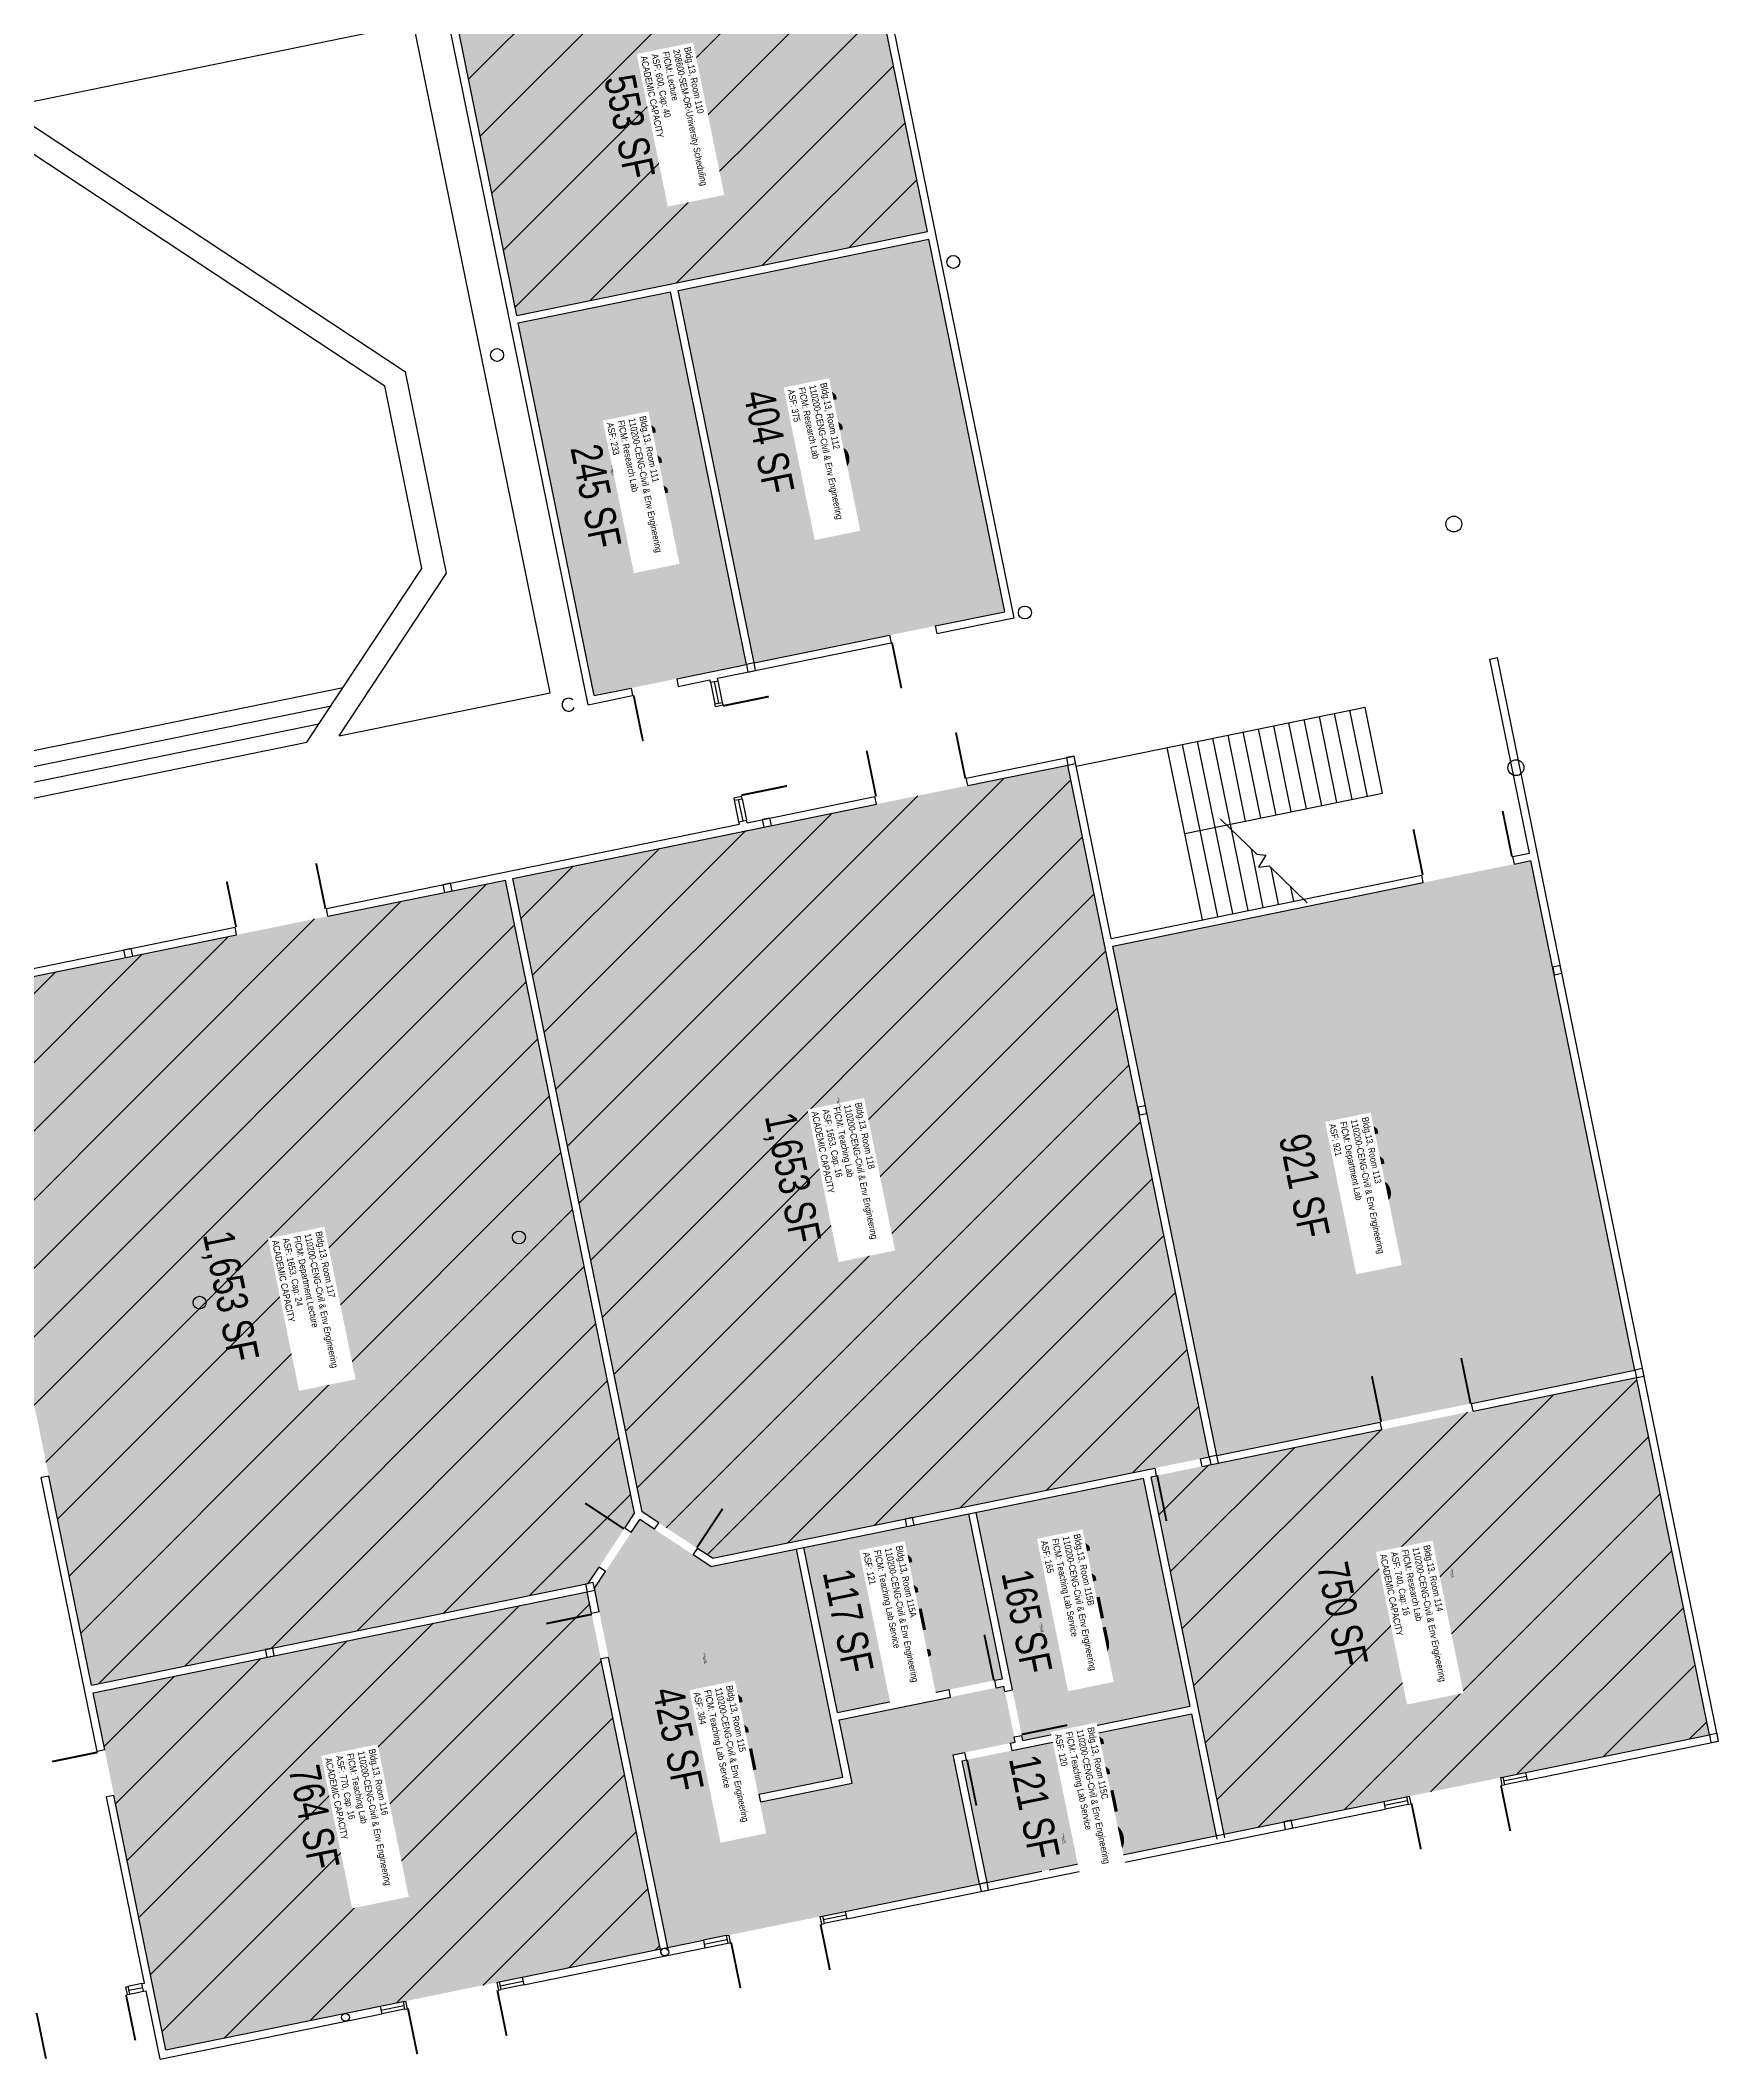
# Model space of a CAD drawing. Header units: inches. Extents: x 69195980 to 69199909, y 27677815 to 27680710.
# Drawn here: x 69198611 to 69199909, y 27678028 to 27679589 of the extents above; entities that cross this region are included whole.
import ezdxf
from ezdxf.enums import TextEntityAlignment as Align

# ---------------------------------------------------------------- set-up
doc = ezdxf.new("R2010")
doc.units = ezdxf.units.IN
doc.header["$LTSCALE"] = 100
doc.header["$MEASUREMENT"] = 0
for name, color, linetype in [('A-COLS', 5, 'CONTINUOUS'), ('A-DOOR', 2, 'CONTINUOUS'), ('A-FLOR', 3, 'CONTINUOUS'), ('A-GLAZ', 1, 'CONTINUOUS'), ('A-IDEN-RNUM', 7, 'CONTINUOUS'), ('A-IDEN-SNUM', 4, 'CONTINUOUS'), ('A-IDEN-VNUM', 4, 'CONTINUOUS'), ('A-SITE', 3, 'CONTINUOUS'), ('A-WALL', 5, 'CONTINUOUS'), ('AREA-TEXT', 3, 'CONTINUOUS'), ('Rooms-Capacity', 4, 'CONTINUOUS'), ('Rooms-Category-Color', 7, 'CONTINUOUS'), ('Rooms-College-Color', 7, 'CONTINUOUS'), ('Rooms-Department-Color', 7, 'CONTINUOUS'), ('Rooms-Division-Color', 7, 'CONTINUOUS'), ('Rooms-Information', 7, 'CONTINUOUS')]:
    doc.layers.add(name, color=color, linetype=linetype)
doc.styles.add('CP_AREA', font='arial.ttf', dxfattribs={"height": 15})
doc.styles.add('CP_ROOMSNUMBER', font='arial.ttf', dxfattribs={"height": 1})
doc.styles.add('CP_ROOMVNUMBER', font='arial.ttf', dxfattribs={"width": 0.85, "height": 0.075})
pattern_1 = [(45, (0, 0), (-26.516504294, 26.516504294), [])]

msp = doc.modelspace()

# ---------------------------------------------------------------- hatches: boundary and pattern name
at = {"layer": 'Rooms-Capacity'}
h = msp.add_hatch(dxfattribs=at)
h.set_pattern_fill('ANSI31', color=256, scale=300, style=0)
h.set_pattern_definition(pattern_1)
h.paths.add_polyline_path([(69198930.3, 27679617.8), (69199247.8, 27679682.6), (69199297, 27679441.5), (69198979.5, 27679376.7)])
h = msp.add_hatch(dxfattribs=at)
h.set_pattern_fill('ANSI31', color=256, scale=300, style=0)
h.set_pattern_definition(pattern_1)
h.paths.add_polyline_path([(69198976.5, 27678941.3), (69199405.7, 27679029), (69199514.9, 27678494), (69199130.9, 27678415.6), (69199076.5, 27678451.5)])
h = msp.add_hatch(dxfattribs=at)
h.set_pattern_fill('ANSI31', color=256, scale=300, style=0)
h.set_pattern_definition(pattern_1)
h.paths.add_polyline_path([(69198541.5, 27678852.5), (69198970.7, 27678940.1), (69199070.6, 27678450.4), (69199034.7, 27678396), (69198650.7, 27678317.6)])
h = msp.add_hatch(dxfattribs=at)
h.set_pattern_fill('ANSI31', color=256, scale=300, style=0)
h.set_pattern_definition(pattern_1)
h.paths.add_polyline_path([(69199470.1, 27678478.7), (69199845.3, 27678555.3), (69199901.7, 27678279), (69199526.5, 27678202.4)])
h = msp.add_hatch(dxfattribs=at)
h.set_pattern_fill('ANSI31', color=256, scale=300, style=0)
h.set_pattern_definition(pattern_1)
h.paths.add_polyline_path([(69198651.9, 27678311.7), (69199034, 27678389.7), (69199090.5, 27678113.4), (69198708.3, 27678035.4)])
at = {"layer": 'Rooms-Category-Color', "true_color": 0xffff64}
for points in [[(69198930.3, 27679617.8), (69199247.8, 27679682.6), (69199297, 27679441.5), (69198979.5, 27679376.7)], [(69198541.5, 27678852.5), (69198970.7, 27678940.1), (69199070.6, 27678450.4), (69199034.7, 27678396), (69198650.7, 27678317.6)]]:
    msp.add_hatch(color=51, dxfattribs=at).paths.add_polyline_path(points)
at = {"layer": 'Rooms-Category-Color', "true_color": 0xe3f498}
for points in [[(69199104.2, 27679396.1), (69199298.2, 27679435.7), (69199357, 27679147.6), (69199163, 27679108)], [(69198980.7, 27679370.9), (69199098.3, 27679394.9), (69199157.1, 27679106.8), (69199039.5, 27679082.8)], [(69198976.5, 27678941.3), (69199405.7, 27679029), (69199514.9, 27678494), (69199130.9, 27678415.6), (69199076.5, 27678451.5)], [(69199440.4, 27678889.1), (69199763.7, 27678955.1), (69199844.1, 27678561.2), (69199520.8, 27678495.2)], [(69199470.1, 27678478.7), (69199845.3, 27678555.3), (69199901.7, 27678279), (69199526.5, 27678202.4)], [(69199334.8, 27678451.1), (69199464.2, 27678477.5), (69199500.2, 27678301.2), (69199370.8, 27678274.7)], [(69199201.6, 27678423.9), (69199329, 27678449.9), (69199355, 27678322.5), (69199227.6, 27678296.5)], [(69199074.7, 27678445.6), (69199129.6, 27678409.2), (69199195.7, 27678422.7), (69199231.7, 27678246.3), (69199167, 27678233.1), (69199168.2, 27678227.3), (69199238.8, 27678241.7), (69199228.8, 27678290.7), (69199356.2, 27678316.7), (69199365, 27678273.5), (69199317, 27678263.7), (69199337.4, 27678163.8), (69199096.3, 27678114.6), (69199039.6, 27678392.5)], [(69198651.9, 27678311.7), (69199034, 27678389.7), (69199090.5, 27678113.4), (69198708.3, 27678035.4)], [(69199324, 27678259.1), (69199343.2, 27678165), (69199520.6, 27678201.2), (69199501.4, 27678295.3)]]:
    msp.add_hatch(color=61, dxfattribs=at).paths.add_polyline_path(points)
at = {"layer": 'Rooms-College-Color', "true_color": 0xffff64}
msp.add_hatch(color=51, dxfattribs=at).paths.add_polyline_path([(69198930.3, 27679617.8), (69199247.8, 27679682.6), (69199297, 27679441.5), (69198979.5, 27679376.7)])
at = {"layer": 'Rooms-College-Color', "true_color": 0x99d7b2}
for points in [[(69199104.2, 27679396.1), (69199298.2, 27679435.7), (69199357, 27679147.6), (69199163, 27679108)], [(69198980.7, 27679370.9), (69199098.3, 27679394.9), (69199157.1, 27679106.8), (69199039.5, 27679082.8)], [(69198976.5, 27678941.3), (69199405.7, 27679029), (69199514.9, 27678494), (69199130.9, 27678415.6), (69199076.5, 27678451.5)], [(69199440.4, 27678889.1), (69199763.7, 27678955.1), (69199844.1, 27678561.2), (69199520.8, 27678495.2)], [(69198541.5, 27678852.5), (69198970.7, 27678940.1), (69199070.6, 27678450.4), (69199034.7, 27678396), (69198650.7, 27678317.6)], [(69199470.1, 27678478.7), (69199845.3, 27678555.3), (69199901.7, 27678279), (69199526.5, 27678202.4)], [(69199334.8, 27678451.1), (69199464.2, 27678477.5), (69199500.2, 27678301.2), (69199370.8, 27678274.7)], [(69199201.6, 27678423.9), (69199329, 27678449.9), (69199355, 27678322.5), (69199227.6, 27678296.5)], [(69199074.7, 27678445.6), (69199129.6, 27678409.2), (69199195.7, 27678422.7), (69199231.7, 27678246.3), (69199167, 27678233.1), (69199168.2, 27678227.3), (69199238.8, 27678241.7), (69199228.8, 27678290.7), (69199356.2, 27678316.7), (69199365, 27678273.5), (69199317, 27678263.7), (69199337.4, 27678163.8), (69199096.3, 27678114.6), (69199039.6, 27678392.5)], [(69198651.9, 27678311.7), (69199034, 27678389.7), (69199090.5, 27678113.4), (69198708.3, 27678035.4)], [(69199324, 27678259.1), (69199343.2, 27678165), (69199520.6, 27678201.2), (69199501.4, 27678295.3)]]:
    msp.add_hatch(color=253, dxfattribs=at).paths.add_polyline_path(points)
at = {"layer": 'Rooms-Department-Color', "true_color": 0x003fff}
msp.add_hatch(color=160, dxfattribs=at).paths.add_polyline_path([(69198930.3, 27679617.8), (69199247.8, 27679682.6), (69199297, 27679441.5), (69198979.5, 27679376.7)])
at = {"layer": 'Rooms-Department-Color', "true_color": 0x99d7b2}
for points in [[(69199104.2, 27679396.1), (69199298.2, 27679435.7), (69199357, 27679147.6), (69199163, 27679108)], [(69198980.7, 27679370.9), (69199098.3, 27679394.9), (69199157.1, 27679106.8), (69199039.5, 27679082.8)], [(69198976.5, 27678941.3), (69199405.7, 27679029), (69199514.9, 27678494), (69199130.9, 27678415.6), (69199076.5, 27678451.5)], [(69199440.4, 27678889.1), (69199763.7, 27678955.1), (69199844.1, 27678561.2), (69199520.8, 27678495.2)], [(69198541.5, 27678852.5), (69198970.7, 27678940.1), (69199070.6, 27678450.4), (69199034.7, 27678396), (69198650.7, 27678317.6)], [(69199470.1, 27678478.7), (69199845.3, 27678555.3), (69199901.7, 27678279), (69199526.5, 27678202.4)], [(69199334.8, 27678451.1), (69199464.2, 27678477.5), (69199500.2, 27678301.2), (69199370.8, 27678274.7)], [(69199201.6, 27678423.9), (69199329, 27678449.9), (69199355, 27678322.5), (69199227.6, 27678296.5)], [(69199074.7, 27678445.6), (69199129.6, 27678409.2), (69199195.7, 27678422.7), (69199231.7, 27678246.3), (69199167, 27678233.1), (69199168.2, 27678227.3), (69199238.8, 27678241.7), (69199228.8, 27678290.7), (69199356.2, 27678316.7), (69199365, 27678273.5), (69199317, 27678263.7), (69199337.4, 27678163.8), (69199096.3, 27678114.6), (69199039.6, 27678392.5)], [(69198651.9, 27678311.7), (69199034, 27678389.7), (69199090.5, 27678113.4), (69198708.3, 27678035.4)], [(69199324, 27678259.1), (69199343.2, 27678165), (69199520.6, 27678201.2), (69199501.4, 27678295.3)]]:
    msp.add_hatch(color=253, dxfattribs=at).paths.add_polyline_path(points)
at = {"layer": 'Rooms-Division-Color', "true_color": 0x003fff}
msp.add_hatch(color=160, dxfattribs=at).paths.add_polyline_path([(69198930.3, 27679617.8), (69199247.8, 27679682.6), (69199297, 27679441.5), (69198979.5, 27679376.7)])
at = {"layer": 'Rooms-Division-Color', "true_color": 0x99d7b2}
for points in [[(69199104.2, 27679396.1), (69199298.2, 27679435.7), (69199357, 27679147.6), (69199163, 27679108)], [(69198980.7, 27679370.9), (69199098.3, 27679394.9), (69199157.1, 27679106.8), (69199039.5, 27679082.8)], [(69198976.5, 27678941.3), (69199405.7, 27679029), (69199514.9, 27678494), (69199130.9, 27678415.6), (69199076.5, 27678451.5)], [(69199440.4, 27678889.1), (69199763.7, 27678955.1), (69199844.1, 27678561.2), (69199520.8, 27678495.2)], [(69198541.5, 27678852.5), (69198970.7, 27678940.1), (69199070.6, 27678450.4), (69199034.7, 27678396), (69198650.7, 27678317.6)], [(69199470.1, 27678478.7), (69199845.3, 27678555.3), (69199901.7, 27678279), (69199526.5, 27678202.4)], [(69199334.8, 27678451.1), (69199464.2, 27678477.5), (69199500.2, 27678301.2), (69199370.8, 27678274.7)], [(69199201.6, 27678423.9), (69199329, 27678449.9), (69199355, 27678322.5), (69199227.6, 27678296.5)], [(69199074.7, 27678445.6), (69199129.6, 27678409.2), (69199195.7, 27678422.7), (69199231.7, 27678246.3), (69199167, 27678233.1), (69199168.2, 27678227.3), (69199238.8, 27678241.7), (69199228.8, 27678290.7), (69199356.2, 27678316.7), (69199365, 27678273.5), (69199317, 27678263.7), (69199337.4, 27678163.8), (69199096.3, 27678114.6), (69199039.6, 27678392.5)], [(69198651.9, 27678311.7), (69199034, 27678389.7), (69199090.5, 27678113.4), (69198708.3, 27678035.4)], [(69199324, 27678259.1), (69199343.2, 27678165), (69199520.6, 27678201.2), (69199501.4, 27678295.3)]]:
    msp.add_hatch(color=253, dxfattribs=at).paths.add_polyline_path(points)

# ---------------------------------------------------------------- linework, layer by layer
at = {"layer": 'A-COLS'}
for points in [[(69199157.1, 27679106.8), (69199158.3, 27679100.9), (69199164.2, 27679102.1), (69199163, 27679108)], [(69199404.5, 27679034.8), (69199405.7, 27679029), (69199411.6, 27679030.2), (69199410.4, 27679036)], [(69199169.3, 27678986.8), (69199170.5, 27678981), (69199176.4, 27678982.2), (69199175.2, 27678988)], [(69198922.4, 27678936.4), (69198923.6, 27678930.5), (69198929.5, 27678931.7), (69198928.3, 27678937.6)], [(69198675.5, 27678886), (69198676.7, 27678880.1), (69198682.6, 27678881.3), (69198681.4, 27678887.2)], [(69199786.4, 27678874), (69199780.5, 27678872.8), (69199781.7, 27678866.9), (69199787.6, 27678868.1)], [(69199459.7, 27678764.4), (69199460.9, 27678758.5), (69199466.8, 27678759.7), (69199465.6, 27678765.6)], [(69199844.1, 27678561.2), (69199845.3, 27678555.3), (69199851.2, 27678556.5), (69199850, 27678562.4)], [(69199514.9, 27678494), (69199516.1, 27678488.1), (69199522, 27678489.3), (69199520.8, 27678495.2)], [(69199279.8, 27678446), (69199281, 27678440.1), (69199286.8, 27678441.3), (69199285.6, 27678447.2)], [(69199032.8, 27678395.6), (69199034, 27678389.7), (69199039.9, 27678390.9), (69199038.7, 27678396.8)], [(69198785, 27678345), (69198786.2, 27678339.1), (69198792, 27678340.3), (69198790.8, 27678346.2)], [(69199901.7, 27678279), (69199902.9, 27678273.1), (69199908.8, 27678274.3), (69199907.6, 27678280.2)], [(69199572.5, 27678211.8), (69199573.7, 27678205.9), (69199579.6, 27678207.1), (69199578.4, 27678213)], [(69199337.4, 27678163.8), (69199338.6, 27678157.9), (69199344.4, 27678159.1), (69199343.2, 27678165)]]:
    msp.add_lwpolyline(points, close=True, dxfattribs=at)
for centre, radius in [((69199317.1, 27679418.1), 5), ((69198964.3, 27679346.1), 5), ((69199704.1, 27679215.4), 6.15), ((69199372.4, 27679147), 5), ((69199752.1, 27679027), 6.15), ((69199228.1, 27678714.1), 5), ((69198981.2, 27678663.7), 5), ((69198734.3, 27678613.3), 5), ((69199094, 27678111.1), 3), ((69198847.1, 27678060.7), 3)]:
    msp.add_circle(centre, radius, dxfattribs=at)
msp.add_arc((69199019.5, 27679075.7), 5, 48.4082, 334.6684, dxfattribs=at)
at = {"layer": 'A-DOOR'}
for points in [[(69199269.7, 27679123.7, 1.5, 1.5, 0), (69199276.9, 27679088.4, 0, 0, 0), (69199277.7, 27679088.6, 0, 0, 0.414214), (69199304, 27679132.2, 0, 0, 0.414214)], [(69199069.9, 27679082.9, 1.5, 1.5, 0), (69199077.1, 27679047.6, 0, 0, 0), (69199077.8, 27679047.8, 0, 0, 0.414214), (69199104.1, 27679091.4, 0, 0, 0.414214)], [(69199139.1, 27679074.8, 1.5, 1.5, 0), (69199174.4, 27679082, 0, 0, 0), (69199174.6, 27679081.3, 0, 0, -0.414214), (69199144.7, 27679040, 0, 0, -0.414214)], [(69199326.3, 27679018.9, 1.5, 1.5, 0), (69199319.1, 27679054.2, 0, 0, 0), (69199318.4, 27679054, 0, 0, 0.414214), (69199292.1, 27679010.4, 0, 0, 0.414214)], [(69199153.2, 27679005.7, 1.5, 1.5, 0), (69199188.5, 27679012.9, 0, 0, 0), (69199188.4, 27679013.7, 0, 0, 0.414214), (69199144.7, 27679040, 0, 0, 0.414214)], [(69199257.3, 27679004.8, 1.5, 1.5, 0), (69199250.1, 27679040.1, 0, 0, 0), (69199250.8, 27679040.2, 0, 0, -0.414214), (69199292.1, 27679010.4, 0, 0, -0.414214)], [(69199680, 27678944.1, 1.5, 1.5, 0), (69199672.8, 27678979.4, 0, 0, 0), (69199673.5, 27678979.5, 0, 0, -0.414214), (69199714.8, 27678949.7, 0, 0, -0.414214)], [(69199749, 27678958.2, 1.5, 1.5, 0), (69199741.8, 27678993.5, 0, 0, 0), (69199741.1, 27678993.3, 0, 0, 0.414214), (69199714.8, 27678949.7, 0, 0, 0.414214)], [(69198831.6, 27678917.9, 1.5, 1.5, 0), (69198824.4, 27678953.1, 0, 0, 0), (69198823.6, 27678953, 0, 0, 0.414214), (69198797.3, 27678909.4, 0, 0, 0.414214)], [(69198762.5, 27678903.8, 1.5, 1.5, 0), (69198755.3, 27678939, 0, 0, 0), (69198756, 27678939.2, 0, 0, -0.414214), (69198797.3, 27678909.4, 0, 0, -0.414214)], [(69199717, 27678535.2, 1.5, 1.5, 0), (69199709.8, 27678570.5, 0, 0, 0), (69199709, 27678570.4, 0, 0, 0.414214), (69199682.7, 27678526.7, 0, 0, 0.414214)], [(69199647.9, 27678521.1, 1.5, 1.5, 0), (69199640.7, 27678556.4, 0, 0, 0), (69199641.4, 27678556.6, 0, 0, -0.414214), (69199682.7, 27678526.7, 0, 0, -0.414214)], [(69198604.6, 27678512.5, 1.5, 1.5, 0), (69198569.3, 27678505.3, 0, 0, 0), (69198569.5, 27678504.5, 0, 0, 0.414214), (69198613.1, 27678478.2, 0, 0, 0.414214)], [(69199474.7, 27678479.7, 1.5, 1.5, 0), (69199481.9, 27678444.4, 0, 0, 0), (69199482.6, 27678444.5, 0, 0, 0.414214), (69199508.9, 27678488.2, 0, 0, 0.414214)], [(69199062.4, 27678438.4, 1.5, 1.5, 0), (69199032.4, 27678458.2, 0, 0, 0), (69199032, 27678457.6, 0, 0, 0.414214), (69199044.2, 27678408.2, 0, 0, 0.414214)], [(69199118.8, 27678423.9, 1.5, 1.5, 0), (69199138.7, 27678453.9, 0, 0, 0), (69199138, 27678454.3, 0, 0, 0.414214), (69199088.6, 27678442.1, 0, 0, 0.414214)], [(69199037.6, 27678372.3, 1.5, 1.5, 0), (69199002.3, 27678365.1, 0, 0, 0), (69199002.5, 27678364.4, 0, 0, 0.414214), (69199046.1, 27678338.1, 0, 0, 0.414214)], [(69199348.4, 27678321.2, 1.5, 1.5, 0), (69199341.1, 27678356.5, 0, 0, 0), (69199340.4, 27678356.3, 0, 0, 0.414214), (69199314.1, 27678312.7, 0, 0, 0.414214)], [(69199369.9, 27678279.4, 1.5, 1.5, 0), (69199405.2, 27678286.6, 0, 0, 0), (69199405, 27678287.3, 0, 0, 0.414214), (69199361.4, 27678313.6, 0, 0, 0.414214)], [(69198655.5, 27678265.6, 1.5, 1.5, 0), (69198620.2, 27678258.4, 0, 0, 0), (69198620.4, 27678257.7, 0, 0, 0.414214), (69198664, 27678231.4, 0, 0, 0.414214)], [(69199327.7, 27678259.8, 1.5, 1.5, 0), (69199334.9, 27678224.5, 0, 0, 0), (69199335.6, 27678224.7, 0, 0, 0.414214), (69199361.9, 27678268.3, 0, 0, 0.414214)], [(69199671.4, 27678225.9, 1.5, 1.5, 0), (69199678.6, 27678190.6, 0, 0, 0), (69199679.4, 27678190.8, 0, 0, 0.414214), (69199705.7, 27678234.4, 0, 0, 0.414214)], [(69199740.5, 27678240, 1.5, 1.5, 0), (69199747.7, 27678204.7, 0, 0, 0), (69199747, 27678204.6, 0, 0, -0.414214), (69199705.7, 27678234.4, 0, 0, -0.414214)], [(69199145.3, 27678118.5, 1.5, 1.5, 0), (69199152.5, 27678083.2, 0, 0, 0), (69199153.2, 27678083.4, 0, 0, 0.414214), (69199179.5, 27678127, 0, 0, 0.414214)], [(69199214.4, 27678132.6, 1.5, 1.5, 0), (69199221.6, 27678097.3, 0, 0, 0), (69199220.8, 27678097.2, 0, 0, -0.414214), (69199179.5, 27678127, 0, 0, -0.414214)], [(69198677.4, 27678078.1, 1.5, 1.5, 0), (69198684.6, 27678042.8, 0, 0, 0), (69198683.9, 27678042.7, 0, 0, -0.414214), (69198642.6, 27678072.5, 0, 0, -0.414214)], [(69198895.4, 27678067.5, 1.5, 1.5, 0), (69198902.6, 27678032.2, 0, 0, 0), (69198903.4, 27678032.3, 0, 0, 0.414214), (69198929.7, 27678076, 0, 0, 0.414214)], [(69198964.5, 27678081.6, 1.5, 1.5, 0), (69198971.7, 27678046.3, 0, 0, 0), (69198971, 27678046.1, 0, 0, -0.414214), (69198929.7, 27678076, 0, 0, -0.414214)], [(69198608.3, 27678064, 1.5, 1.5, 0), (69198615.5, 27678028.7, 0, 0, 0), (69198616.3, 27678028.8, 0, 0, 0.414214), (69198642.6, 27678072.5, 0, 0, 0.414214)]]:
    msp.add_lwpolyline(points, format="xyseb", dxfattribs=at)
at = {"layer": 'A-FLOR'}
for p, q in [((69199412, 27679028.2), (69199635.4, 27679073.8)), ((69199578.4, 27678992.8), (69199564.8, 27679059.4)), ((69199590.2, 27678995.2), (69199576.6, 27679061.8)), ((69199601.9, 27678997.6), (69199588.3, 27679064.2)), ((69199613.7, 27679000), (69199600.1, 27679066.6)), ((69199625.4, 27679002.4), (69199611.8, 27679069)), ((69199637.2, 27679004.8), (69199623.6, 27679071.4)), ((69199649, 27679007.2), (69199635.4, 27679073.8)), ((69199521.5, 27678911.8), (69199494.3, 27679045)), ((69199533.2, 27678914.2), (69199506, 27679047.4)), ((69199545, 27678916.6), (69199517.8, 27679049.8)), ((69199543.1, 27678985.6), (69199529.5, 27679052.2)), ((69199554.9, 27678988), (69199541.3, 27679054.6)), ((69199566.7, 27678990.4), (69199553.1, 27679057)), ((69199509.7, 27678909.4), (69199482.5, 27679042.6)), ((69199496.1, 27678976), (69199649, 27679007.2)), ((69199523.6, 27678987.3), (69199551.8, 27678960.1)), ((69199556.7, 27678919), (69199547.5, 27678964.2)), ((69199551.7, 27678960.1), (69199558.6, 27678959.3)), ((69199558.6, 27678959.3), (69199553, 27678950)), ((69199553, 27678950), (69199561.2, 27678951)), ((69199561.2, 27678951), (69199590.7, 27678922.5)), ((69199568.5, 27678921.4), (69199562.8, 27678949.5)), ((69199580.3, 27678923.8), (69199578, 27678934.7))]:
    msp.add_line(p, q, dxfattribs=at)
at = {"layer": 'A-GLAZ'}
for p, q in [((69199129.3, 27679093), (69199132.7, 27679076.3)), ((69199132.2, 27679093.6), (69199135.6, 27679076.9)), ((69199138.6, 27679077.5), (69199135.2, 27679094.2)), ((69199151.3, 27678985.2), (69199147.9, 27679001.8)), ((69199150.8, 27679002.4), (69199154.2, 27678985.8)), ((69199153.8, 27679003), (69199157.2, 27678986.4)), ((69199742, 27678246.4), (69199759.6, 27678250)), ((69199742.6, 27678243.5), (69199760.2, 27678247.1)), ((69199649.9, 27678227.6), (69199667.5, 27678231.2)), ((69199760.8, 27678244.1), (69199743.2, 27678240.5)), ((69199650.5, 27678224.7), (69199668.1, 27678228.3)), ((69199668.7, 27678225.3), (69199651.1, 27678221.7)), ((69199215.9, 27678139), (69199233.5, 27678142.6)), ((69199234.1, 27678139.7), (69199216.5, 27678136.1)), ((69199141.4, 27678123.8), (69199123.8, 27678120.2)), ((69199234.7, 27678136.7), (69199217.1, 27678133.1)), ((69199124.4, 27678117.3), (69199142, 27678120.9)), ((69199125, 27678114.3), (69199142.6, 27678117.9)), ((69198966, 27678088), (69198983.7, 27678091.6)), ((69198689.7, 27678086.7), (69198678.9, 27678084.5)), ((69198679.5, 27678081.6), (69198690.3, 27678083.8)), ((69198680.1, 27678078.6), (69198690.9, 27678080.8)), ((69198966.6, 27678085.1), (69198984.3, 27678088.7)), ((69198984.9, 27678085.7), (69198967.2, 27678082.1)), ((69198873.9, 27678069.2), (69198891.6, 27678072.8)), ((69198874.5, 27678066.3), (69198892.2, 27678069.9)), ((69198892.8, 27678066.9), (69198875.1, 27678063.3))]:
    msp.add_line(p, q, dxfattribs=at)
at = {"layer": 'A-SITE'}
for p, q in [((69198583.7, 27679537.8), (69198899.8, 27679602.4)), ((69199005.4, 27679085), (69198899.8, 27679602.4)), ((69198558.8, 27679532.7), (69198877.4, 27679322.2)), ((69198583.7, 27679537.8), (69198893.5, 27679333.1)), ((69198925.3, 27679177.4), (69198893.5, 27679333.1)), ((69198906.2, 27679181.1), (69198877.4, 27679322.2)), ((69198817.3, 27679046.6), (69198906.2, 27679181.1)), ((69198842.2, 27679051.7), (69198925.3, 27679177.4)), ((69198375.6, 27678993.2), (69198845.3, 27679089.1)), ((69198389.8, 27678983.8), (69198836, 27679074.9)), ((69198842.2, 27679051.7), (69199005.4, 27679085)), ((69198403.9, 27678974.5), (69198826.6, 27679060.8)), ((69198418, 27678965.1), (69198817.3, 27679046.6))]:
    msp.add_line(p, q, dxfattribs=at)
at = {"layer": 'A-WALL'}
for p, q in [((69199364, 27679142.9), (69199252.4, 27679689.7)), ((69199297, 27679441.5), (69199247.8, 27679682.6)), ((69199034.8, 27679075.7), (69198923.2, 27679622.4)), ((69198979.5, 27679376.7), (69198930.3, 27679617.8)), ((69198979.5, 27679376.7), (69199297, 27679441.5)), ((69199104.2, 27679396.1), (69199298.2, 27679435.7)), ((69199357, 27679147.6), (69199298.2, 27679435.7)), ((69198980.7, 27679370.9), (69199098.3, 27679394.9)), ((69199157.1, 27679106.8), (69199098.3, 27679394.9)), ((69199163, 27679108), (69199104.2, 27679396.1)), ((69199039.5, 27679082.8), (69198980.7, 27679370.9)), ((69199303.1, 27679136.6), (69199357, 27679147.6)), ((69199304.3, 27679130.7), (69199364, 27679142.9)), ((69199134.8, 27679096.1), (69199269, 27679123.5)), ((69199163, 27679108), (69199267.8, 27679129.4)), ((69199267.8, 27679129.4), (69199269, 27679123.5)), ((69199303.1, 27679136.6), (69199304.3, 27679130.7)), ((69199103.2, 27679095.8), (69199157.1, 27679106.8)), ((69199731.9, 27679110.9), (69199737.8, 27679112.1)), ((69199762.5, 27678961), (69199731.9, 27679110.9)), ((69199908.8, 27678274.3), (69199737.8, 27679112.1)), ((69199103.2, 27679095.8), (69199104.4, 27679089.9)), ((69199104.4, 27679089.9), (69199128.9, 27679094.9)), ((69199129.3, 27679093), (69199128.9, 27679094.9)), ((69199129.3, 27679093), (69199135.2, 27679094.2)), ((69199135.2, 27679094.2), (69199134.8, 27679096.1)), ((69199034.8, 27679075.7), (69199069.1, 27679082.7)), ((69199039.5, 27679082.8), (69199067.9, 27679088.6)), ((69199067.9, 27679088.6), (69199069.1, 27679082.7)), ((69199132.7, 27679076.3), (69199138.6, 27679077.5)), ((69199133.1, 27679074.4), (69199132.7, 27679076.3)), ((69199133.1, 27679074.4), (69199139, 27679075.6)), ((69199139, 27679075.6), (69199138.6, 27679077.5)), ((69199327.1, 27679019), (69199410.4, 27679036)), ((69199328.3, 27679013.2), (69199405.7, 27679029)), ((69199514.9, 27678494), (69199405.7, 27679029)), ((69199439.2, 27678894.9), (69199410.4, 27679036)), ((69199328.3, 27679013.2), (69199327.1, 27679019)), ((69198976.5, 27678941.3), (69199257.7, 27678998.8)), ((69199147.5, 27679003.8), (69199153.4, 27679005)), ((69199147.9, 27679001.8), (69199147.5, 27679003.8)), ((69199147.9, 27679001.8), (69199153.8, 27679003)), ((69199153.8, 27679003), (69199153.4, 27679005)), ((69199157.6, 27678984.4), (69199256.5, 27679004.6)), ((69199257.7, 27678998.8), (69199256.5, 27679004.6)), ((69198832.3, 27678918), (69199151.7, 27678983.2)), ((69198976.5, 27678941.3), (69199170.5, 27678981)), ((69199151.3, 27678985.2), (69199157.2, 27678986.4)), ((69199151.7, 27678983.2), (69199151.3, 27678985.2)), ((69199157.6, 27678984.4), (69199157.2, 27678986.4)), ((69199749.8, 27678958.4), (69199762.5, 27678961)), ((69199751, 27678952.5), (69199749.8, 27678958.4)), ((69199751, 27678952.5), (69199763.7, 27678955.1)), ((69199844.1, 27678561.2), (69199763.7, 27678955.1)), ((69198833.5, 27678912.1), (69198970.7, 27678940.1)), ((69199070.6, 27678450.4), (69198970.7, 27678940.1)), ((69199076.5, 27678451.5), (69198976.5, 27678941.3)), ((69199439.2, 27678894.9), (69199679.2, 27678944)), ((69199440.4, 27678889.1), (69199680.4, 27678938.1)), ((69199680.4, 27678938.1), (69199679.2, 27678944)), ((69198534.4, 27678857.2), (69198761.7, 27678903.6)), ((69198762.9, 27678897.7), (69198761.7, 27678903.6)), ((69198833.5, 27678912.1), (69198832.3, 27678918)), ((69198541.5, 27678852.5), (69198762.9, 27678897.7)), ((69199520.8, 27678495.2), (69199440.4, 27678889.1)), ((69199717.7, 27678535.4), (69199844.1, 27678561.2)), ((69199718.9, 27678529.5), (69199845.3, 27678555.3)), ((69199901.7, 27678279), (69199845.3, 27678555.3)), ((69199718.9, 27678529.5), (69199717.7, 27678535.4)), ((69199509.2, 27678486.7), (69199648.4, 27678515.1)), ((69199520.8, 27678495.2), (69199647.2, 27678521)), ((69199648.4, 27678515.1), (69199647.2, 27678521)), ((69199130.9, 27678415.6), (69199472.8, 27678485.4)), ((69199472.8, 27678485.4), (69199474, 27678479.5)), ((69199508, 27678492.6), (69199514.9, 27678494)), ((69199508, 27678492.6), (69199509.2, 27678486.7)), ((69198617.7, 27678479.2), (69198611.9, 27678478)), ((69198655.1, 27678266.3), (69198611.9, 27678478)), ((69198650.7, 27678317.6), (69198617.7, 27678479.2)), ((69199129.6, 27678409.2), (69199464.2, 27678477.5)), ((69199500.2, 27678301.2), (69199464.2, 27678477.5)), ((69199470.1, 27678478.7), (69199474, 27678479.5)), ((69199527.1, 27678199.5), (69199470.1, 27678478.7)), ((69199063.1, 27678438.9), (69199070.6, 27678450.4)), ((69199089.3, 27678443.1), (69199076.5, 27678451.5)), ((69199355, 27678322.5), (69199329, 27678449.9)), ((69199355, 27678322.5), (69199329, 27678449.9)), ((69199362.8, 27678313.9), (69199334.8, 27678451.1)), ((69199362.8, 27678313.9), (69199334.8, 27678451.1)), ((69199068.1, 27678435.6), (69199063.1, 27678438.9)), ((69199068.1, 27678435.6), (69199074.7, 27678445.6)), ((69199086, 27678438.1), (69199074.7, 27678445.6)), ((69199086, 27678438.1), (69199089.3, 27678443.1)), ((69199116, 27678418.2), (69199119.3, 27678423.2)), ((69199130.9, 27678415.6), (69199119.3, 27678423.2)), ((69199231.7, 27678246.3), (69199195.7, 27678422.7)), ((69199227.6, 27678296.5), (69199201.6, 27678423.9)), ((69199034.7, 27678396), (69199043.2, 27678408.8)), ((69199039.6, 27678392.5), (69199048.2, 27678405.5)), ((69199048.2, 27678405.5), (69199043.2, 27678408.8)), ((69199129.6, 27678409.2), (69199116, 27678418.2)), ((69198650.7, 27678317.6), (69199034.7, 27678396)), ((69198651.9, 27678311.7), (69199034, 27678389.7)), ((69199037.4, 27678373), (69199034, 27678389.7)), ((69199043.3, 27678374.2), (69199039.6, 27678392.5)), ((69199043.3, 27678374.2), (69199037.4, 27678373)), ((69199050.5, 27678339), (69199044.6, 27678337.8)), ((69199091.1, 27678110.5), (69199044.6, 27678337.8)), ((69199096.9, 27678111.7), (69199050.5, 27678339)), ((69198660.9, 27678267.5), (69198651.9, 27678311.7)), ((69199227.6, 27678296.5), (69199313.8, 27678314.1)), ((69199315, 27678308.3), (69199313.8, 27678314.1)), ((69199349.1, 27678321.3), (69199355, 27678322.5)), ((69199350.3, 27678315.5), (69199349.1, 27678321.3)), ((69199350.3, 27678315.5), (69199356.2, 27678316.7)), ((69199357, 27678312.7), (69199356.2, 27678316.7)), ((69199357, 27678312.7), (69199356.2, 27678316.7)), ((69199357, 27678312.7), (69199362.8, 27678313.9)), ((69199228.8, 27678290.7), (69199315, 27678308.3)), ((69199362.2, 27678266.9), (69199501.4, 27678295.3)), ((69199370.8, 27678274.7), (69199500.2, 27678301.2)), ((69199521.2, 27678198.3), (69199501.4, 27678295.3)), ((69199238.8, 27678241.7), (69199228.8, 27678290.7)), ((69199364.2, 27678277.5), (69199370, 27678278.7)), ((69199370.8, 27678274.7), (69199370, 27678278.7)), ((69199370.8, 27678274.7), (69199370, 27678278.7)), ((69199759.6, 27678250), (69199901.7, 27678279)), ((69198660.9, 27678267.5), (69198655.1, 27678266.3)), ((69199317, 27678263.7), (69199325.8, 27678265.5)), ((69199337.4, 27678163.8), (69199317, 27678263.7)), ((69199325.8, 27678265.5), (69199327, 27678259.7)), ((69199361, 27678272.7), (69199365, 27678273.5)), ((69199361, 27678272.7), (69199362.2, 27678266.9)), ((69199365, 27678273.5), (69199364.2, 27678277.5)), ((69199365, 27678273.5), (69199364.2, 27678277.5)), ((69199760.8, 27678244.1), (69199908.8, 27678274.3)), ((69199324, 27678259.1), (69199327, 27678259.7)), ((69199343.2, 27678165), (69199324, 27678259.1)), ((69199759.6, 27678250), (69199760.8, 27678244.1)), ((69198668.1, 27678232.3), (69198662.3, 27678231.1)), ((69198708.3, 27678035.4), (69198668.1, 27678232.3)), ((69199167, 27678233.1), (69199231.7, 27678246.3)), ((69199168.2, 27678227.3), (69199167, 27678233.1)), ((69199168.2, 27678227.3), (69199238.8, 27678241.7)), ((69199667.5, 27678231.2), (69199669.5, 27678231.6)), ((69199667.5, 27678231.2), (69199668.7, 27678225.3)), ((69199669.5, 27678231.6), (69199670.7, 27678225.7)), ((69199740.1, 27678246), (69199742, 27678246.4)), ((69199740.1, 27678246), (69199741.3, 27678240.1)), ((69199741.3, 27678240.1), (69199743.2, 27678240.5)), ((69199742, 27678246.4), (69199743.2, 27678240.5)), ((69198691.7, 27678087.1), (69198662.3, 27678231.1)), ((69199234.7, 27678136.7), (69199651.1, 27678221.7)), ((69199391.2, 27678174.8), (69199649.9, 27678227.6)), ((69199649.9, 27678227.6), (69199651.1, 27678221.7)), ((69199668.7, 27678225.3), (69199670.7, 27678225.7)), ((69199233.5, 27678142.6), (69199385.4, 27678173.6)), ((69199213.9, 27678138.6), (69199215.9, 27678139)), ((69199213.9, 27678138.6), (69199215.1, 27678132.7)), ((69199215.9, 27678139), (69199217.1, 27678133.1)), ((69199233.5, 27678142.6), (69199234.7, 27678136.7)), ((69199141.4, 27678123.8), (69199143.4, 27678124.2)), ((69199141.4, 27678123.8), (69199142.6, 27678117.9)), ((69199143.4, 27678124.2), (69199144.6, 27678118.3)), ((69199215.1, 27678132.7), (69199217.1, 27678133.1)), ((69198983.7, 27678091.6), (69199123.8, 27678120.2)), ((69198984.9, 27678085.7), (69199125, 27678114.3)), ((69199123.8, 27678120.2), (69199125, 27678114.3)), ((69199142.6, 27678117.9), (69199144.6, 27678118.3)), ((69198983.7, 27678091.6), (69198984.9, 27678085.7)), ((69198677, 27678084.1), (69198678.9, 27678084.5)), ((69198677, 27678084.1), (69198678.2, 27678078.2)), ((69198678.2, 27678078.2), (69198680.1, 27678078.6)), ((69198678.9, 27678084.5), (69198680.1, 27678078.6)), ((69198689.7, 27678086.7), (69198691.7, 27678087.1)), ((69198690.9, 27678080.8), (69198689.7, 27678086.7)), ((69198690.9, 27678080.8), (69198692.9, 27678081.2)), ((69198703.7, 27678028.3), (69198692.9, 27678081.2)), ((69198964.1, 27678087.6), (69198966, 27678088)), ((69198964.1, 27678087.6), (69198965.3, 27678081.7)), ((69198965.3, 27678081.7), (69198967.2, 27678082.1)), ((69198966, 27678088), (69198967.2, 27678082.1)), ((69198703.7, 27678028.3), (69198875.1, 27678063.3)), ((69198708.3, 27678035.4), (69198873.9, 27678069.2)), ((69198873.9, 27678069.2), (69198875.1, 27678063.3)), ((69198891.6, 27678072.8), (69198893.5, 27678073.2)), ((69198891.6, 27678072.8), (69198892.8, 27678066.9)), ((69198892.8, 27678066.9), (69198894.7, 27678067.3)), ((69198893.5, 27678073.2), (69198894.7, 27678067.3))]:
    msp.add_line(p, q, dxfattribs=at)

# ---------------------------------------------------------------- texts
at = {"layer": 'A-IDEN-RNUM', "style": 'CP_ROOMSNUMBER', "width": 0.85}
for s, p in [('0110-00', (69199100, 27679545.4)), ('0112-00', (69199213.6, 27679287.6)), ('0111-00', (69199051.7, 27679257.5)), ('0118-00', (69199226.9, 27678768.9)), ('0113-00', (69199631.8, 27678744.3)), ('0117-00', (69198814.9, 27678629.7)), ('0114-00', (69199701.1, 27678405)), ('0115-A0', (69199276.1, 27678362.7)), ('0115-B0', (69199383.8, 27678363)), ('0115-00', (69199123.4, 27678339.2)), ('0116-00', (69198856, 27678229.5)), ('0115-C0', (69199400.7, 27678199.9))]:
    msp.add_text(s, height=1, rotation=281.54, dxfattribs=at).set_placement(p)
at = {"layer": 'A-IDEN-SNUM', "style": 'CP_ROOMSNUMBER', "width": 0.85}
for s, p in [('0130011000', (69199100.7, 27679548.5)), ('0130011200', (69199214.2, 27679290.7)), ('0130011100', (69199052.3, 27679260.5)), ('0130011800', (69199227.6, 27678771.9)), ('0130011300', (69199632.5, 27678747.4)), ('0130011700', (69198815.5, 27678632.7)), ('0130011400', (69199701.7, 27678408.1)), ('01300115A0', (69199276.7, 27678365.8)), ('01300115B0', (69199384.4, 27678366.1)), ('0130011500', (69199124, 27678342.2)), ('0130011600', (69198856.6, 27678232.6)), ('01300115C0', (69199401.4, 27678203))]:
    msp.add_text(s, height=1, rotation=281.54, dxfattribs=at).set_placement(p)
at = {"layer": 'A-IDEN-VNUM', "style": 'CP_ROOMVNUMBER', "width": 0.85}
for s, p in [('110', (69199100, 27679545.4)), ('112', (69199213.6, 27679287.6)), ('111', (69199073.7, 27679262)), ('118', (69199232.1, 27678729.2)), ('113', (69199632.3, 27678719.8)), ('117', (69198814.9, 27678629.7)), ('115A', (69199274.8, 27678374.4)), ('115B', (69199412.4, 27678383.4)), ('114', (69199671.6, 27678387)), ('115', (69199140.8, 27678280.2)), ('115C', (69199423.3, 27678232.8)), ('116', (69198856, 27678229.5))]:
    msp.add_text(s, height=36, rotation=281.5383, dxfattribs=at).set_placement(p, align=Align.MIDDLE_CENTER)
at = {"layer": 'AREA-TEXT', "style": 'CP_AREA', "width": 0.75}
for s, p in [('553 SF', (69199066.9, 27679522.6)), ('404 SF', (69199174.6, 27679279)), ('245 SF', (69199040.8, 27679236.8)), ('1,653 SF', (69199193.2, 27678709.8)), ('921 SF', (69199588.6, 27678703.6)), ('1,653 SF', (69198758.7, 27678618.3)), ('117 SF', (69199235.9, 27678367.2)), ('165 SF', (69199374, 27678366.7)), ('750 SF', (69199618.1, 27678372.4)), ('425 SF', (69199104.5, 27678275.8)), ('764 SF', (69198822.9, 27678215.3)), ('121 SF', (69199379.8, 27678223.2))]:
    msp.add_text(s, height=24, rotation=281.5383, dxfattribs=at).set_placement(p, align=Align.MIDDLE_CENTER)

# ---------------------------------------------------------------- next in the draw order: texts
at = {"layer": 'Rooms-Information', "width": 115.2, "attachment_point": 7, "rotation": 281.5383, "style": 'CP_ROOMVNUMBER', "bg_fill": 3, "box_fill_scale": 1.5, "bg_fill_color": 256, "bg_fill_true_color": 13158600, "bg_fill_transparency": 0}
for s, insert, char_height in [('Bldg.13, Room 110^M^J208600-SEM-OR-University Scheduling^M^JFICM: Lecture^M^JASF: 600, Cap: 40^M^JACADEMIC CAPACITY', (69199075.2, 27679576.8), 5.1429), ('Bldg.13, Room 112^M^J110200-CENG-Civil & Env Engineering^M^JFICM: Research Lab^M^JASF: 375', (69199188.8, 27679318.9), 5.143), ('Bldg.13, Room 111^M^J110200-CENG-Civil & Env Engineering^M^JFICM: Research Lab^M^JASF: 233', (69199049, 27679293.3), 5.143), ('Bldg.13, Room 118^M^J110200-CENG-Civil & Env Engineering^M^JFICM: Teaching Lab^M^JASF: 1653, Cap: 16^M^JACADEMIC CAPACITY', (69199207.3, 27678760.6), 5.1429), ('Bldg.13, Room 113^M^J110200-CENG-Civil & Env Engineering^M^JFICM: Department Lab^M^JASF: 921', (69199607.5, 27678751.1), 5.143), ('Bldg.13, Room 117^M^J110200-CENG-Civil & Env Engineering^M^JFICM: Department Lecture^M^JASF: 1653, Cap: 24^M^JACADEMIC CAPACITY', (69198790.1, 27678661), 5.1429), ('Bldg.13, Room 115B^M^J110200-CENG-Civil & Env Engineering^M^JFICM: Teaching Lab Service^M^JASF: 165', (69199384.7, 27678428.7), 5.143), ('Bldg.13, Room 115A^M^J110200-CENG-Civil & Env Engineering^M^JFICM: Teaching Lab Service^M^JASF: 121', (69199247.2, 27678419.7), 5.143), ('Bldg.13, Room 114^M^J110200-CENG-Civil & Env Engineering^M^JFICM: Research Lab^M^JASF: 740, Cap: 16^M^JACADEMIC CAPACITY', (69199646.8, 27678418.4), 5.1429), ('Bldg.13, Room 115^M^J110200-CENG-Civil & Env Engineering^M^JFICM: Teaching Lab Service^M^JASF: 384', (69199116, 27678311.6), 5.143), ('Bldg.13, Room 115C^M^J110200-CENG-Civil & Env Engineering^M^JFICM: Teaching Lab Service^M^JASF: 120', (69199395.4, 27678279.3), 5.143), ('Bldg.13, Room 116^M^J110200-CENG-Civil & Env Engineering^M^JFICM: Teaching Lab^M^JASF: 770, Cap: 16^M^JACADEMIC CAPACITY', (69198831.2, 27678260.8), 5.1429)]:
    msp.add_mtext(s, dxfattribs=dict(at, insert=insert, char_height=char_height))

doc.saveas('drawing.dxf')
